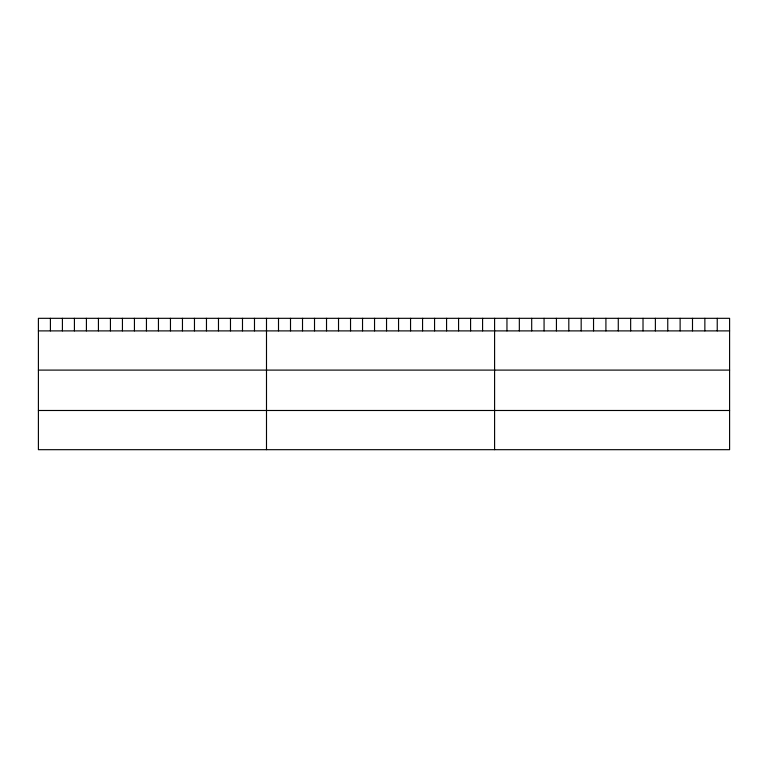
<?xml version="1.0" encoding="UTF-8"?>
<svg xmlns="http://www.w3.org/2000/svg" width="768" height="768" viewBox="0 0 768 768"><rect width="100%" height="100%" fill="white"/><g stroke="black" fill="none" stroke-linecap="round" stroke-linejoin="round"><path stroke-width="1.15" d="M729.6 330.893L729.6 449.683L38.4 449.683L38.4 318.317L729.6 318.317L729.6 330.893L38.4 330.893M38.4 370.099L729.6 370.099M38.4 410.486L729.6 410.486M717.235 318.317L717.235 330.893M704.861 318.317L704.861 330.893M692.496 318.317L692.496 330.893M680.122 318.317L680.122 330.893M667.757 318.317L667.757 330.893M655.382 318.317L655.382 330.893M643.018 318.317L643.018 330.893M630.653 318.317L630.653 330.893M618.278 318.317L618.278 330.893M605.914 318.317L605.914 330.893M593.539 318.317L593.539 330.893M581.174 318.317L581.174 330.893M568.81 318.317L568.81 330.893M556.435 318.317L556.435 330.893M544.07 318.317L544.07 330.893M531.696 318.317L531.696 330.893M519.331 318.317L519.331 330.893M506.957 318.317L506.957 330.893M494.592 318.317L494.592 449.683M482.582 318.317L482.582 330.893M470.582 318.317L470.582 330.893M458.573 318.317L458.573 330.893M446.573 318.317L446.573 330.893M434.563 318.317L434.563 330.893M422.563 318.317L422.563 330.893M410.554 318.317L410.554 330.893M398.554 318.317L398.554 330.893M386.544 318.317L386.544 330.893M374.544 318.317L374.544 330.893M362.534 318.317L362.534 330.893M350.534 318.317L350.534 330.893M338.525 318.317L338.525 330.893M326.525 318.317L326.525 330.893M314.515 318.317L314.515 330.893M302.515 318.317L302.515 330.893M290.506 318.317L290.506 330.893M278.506 318.317L278.506 330.893M266.496 318.317L266.496 449.683M254.486 318.317L254.486 330.893M242.486 318.317L242.486 330.893M230.477 318.317L230.477 330.893M218.477 318.317L218.477 330.893M206.467 318.317L206.467 330.893M194.467 318.317L194.467 330.893M182.458 318.317L182.458 330.893M170.458 318.317L170.458 330.893M158.448 318.317L158.448 330.893M146.448 318.317L146.448 330.893M134.438 318.317L134.438 330.893M122.438 318.317L122.438 330.893M110.429 318.317L110.429 330.893M98.429 318.317L98.429 330.893M86.419 318.317L86.419 330.893M74.419 318.317L74.419 330.893M62.41 318.317L62.41 330.893M50.41 318.317L50.41 330.893"/></g></svg>
